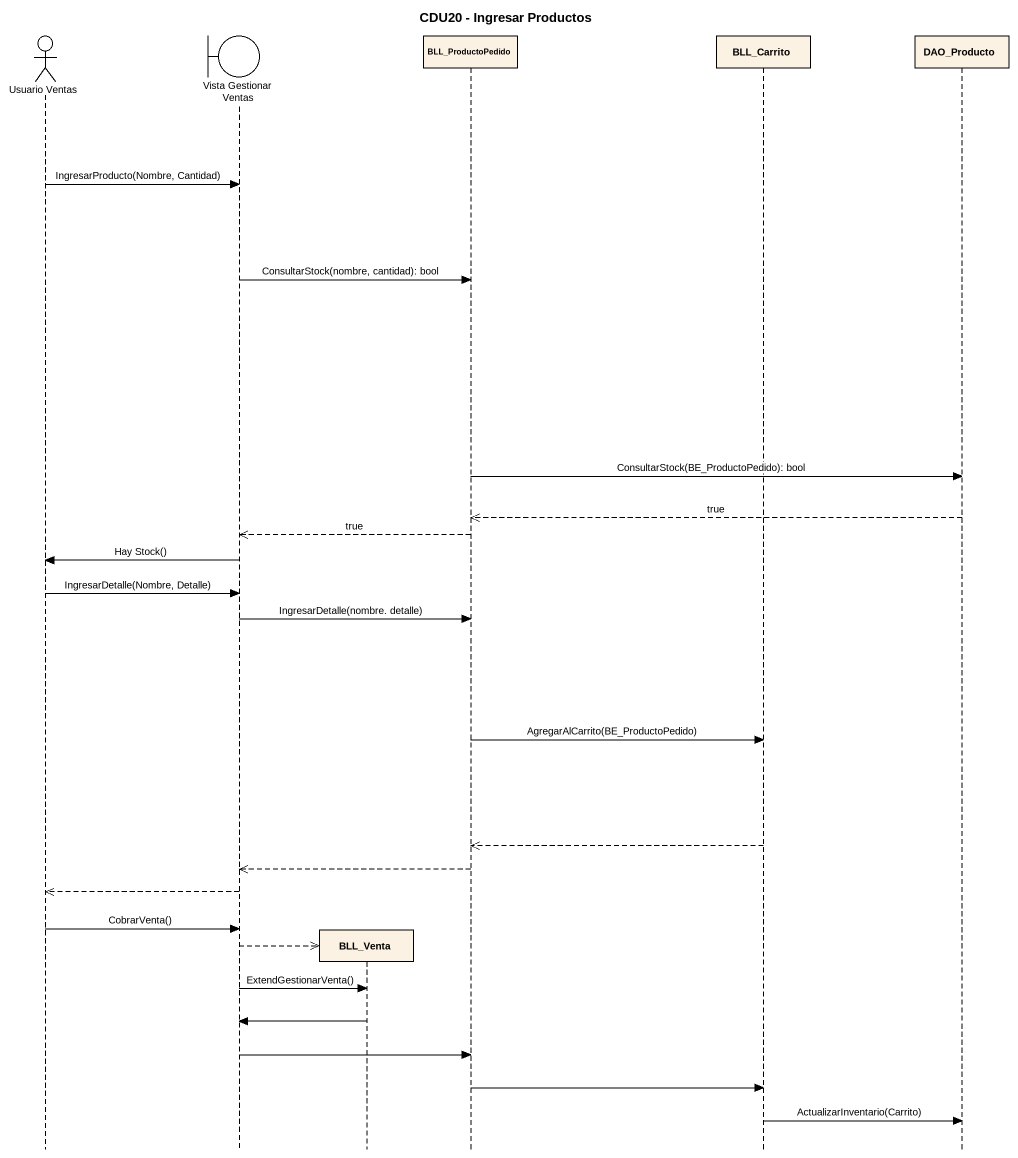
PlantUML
@startuml
title CDU20 - Ingresar Productos
hide footbox
actor "Usuario Ventas" as Usuario_Ventas
boundary "Vista Gestionar Ventas" as Vista_Gestionar_Ventas
participant BLL_Venta
participant BLL_ProductoPedido
participant BLL_Carrito
participant DAO_Producto

Usuario_Ventas -> Vista_Gestionar_Ventas : IngresarProducto(Nombre, Cantidad)
Vista_Gestionar_Ventas -> BLL_ProductoPedido : ConsultarStock(nombre, cantidad): bool
BLL_ProductoPedido -> DAO_Producto : ConsultarStock(BE_ProductoPedido): bool
DAO_Producto -->> BLL_ProductoPedido : true
BLL_ProductoPedido -->> Vista_Gestionar_Ventas : true
Vista_Gestionar_Ventas -> Usuario_Ventas : Hay Stock()
Usuario_Ventas -> Vista_Gestionar_Ventas : IngresarDetalle(Nombre, Detalle)
Vista_Gestionar_Ventas -> BLL_ProductoPedido : IngresarDetalle(nombre. detalle)
BLL_ProductoPedido -> BLL_Carrito : AgregarAlCarrito(BE_ProductoPedido)
BLL_Carrito -->> BLL_ProductoPedido
BLL_ProductoPedido -->> Vista_Gestionar_Ventas
Vista_Gestionar_Ventas -->> Usuario_Ventas
Usuario_Ventas -> Vista_Gestionar_Ventas : CobrarVenta()
Vista_Gestionar_Ventas -->> BLL_Venta **
Vista_Gestionar_Ventas -> BLL_Venta : ExtendGestionarVenta()
BLL_Venta -> Vista_Gestionar_Ventas
Vista_Gestionar_Ventas -> BLL_ProductoPedido
BLL_ProductoPedido -> BLL_Carrito
BLL_Carrito -> DAO_Producto : ActualizarInventario(Carrito)
@enduml
